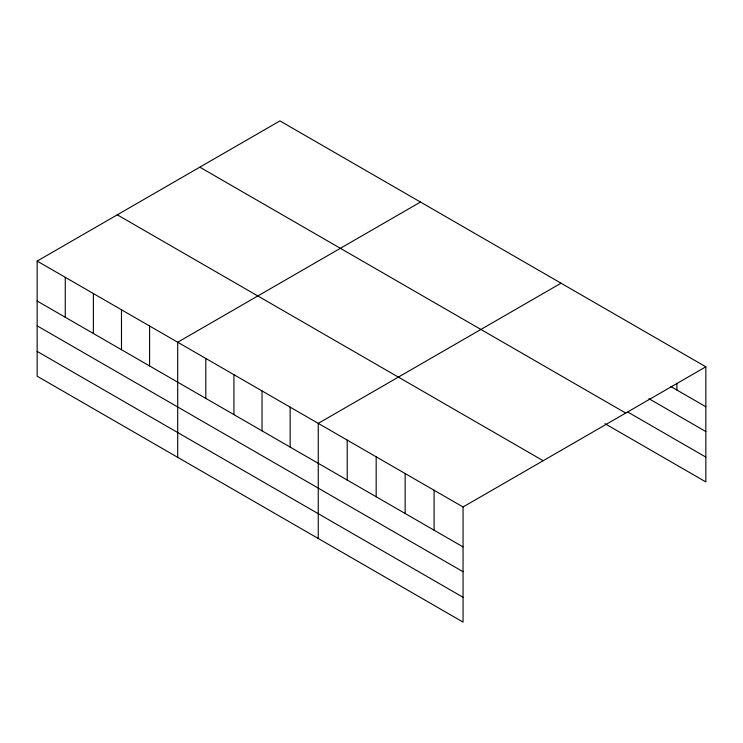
<?xml version="1.0" encoding="UTF-8"?>
<svg xmlns="http://www.w3.org/2000/svg" width="743" height="743" viewBox="0 0 743 743"><rect width="100%" height="100%" fill="white"/><g stroke="black" fill="none" stroke-linecap="round" stroke-linejoin="round"><path stroke-width="1.11" d="M463.056 571.729L463.056 506.977L37.15 261.081L37.15 376.199L463.056 622.095L463.056 571.729L37.15 325.833M604.978 423.686L705.85 481.919L705.85 366.801L279.944 120.905L37.15 261.081M420.492 202.05L177.698 342.226L177.698 457.344M561.039 283.194L318.255 423.371L318.255 538.489M463.056 506.977L705.85 366.801M670.892 386.574L705.85 406.755M648.927 398.694L705.85 431.562M627.956 412.142L705.85 457.112M199.821 167.166L625.727 413.062M117.273 214.82L543.179 460.716M37.15 301.026L463.056 546.922M37.15 351.393L463.056 597.288M676.892 383.184L676.892 390.029M434.098 490.25L434.098 530.205M405.139 473.532L405.139 513.487M376.172 456.815L376.172 496.761M347.213 440.088L347.213 480.043M290.141 407.145L290.141 447.091M262.028 390.911L262.028 430.866M233.924 374.686L233.924 414.631M205.811 358.451L205.811 398.406M149.594 325.991L149.594 365.946M121.481 309.766L121.481 349.712M93.367 293.541L93.367 333.486M65.263 277.306L65.263 317.261"/></g></svg>
